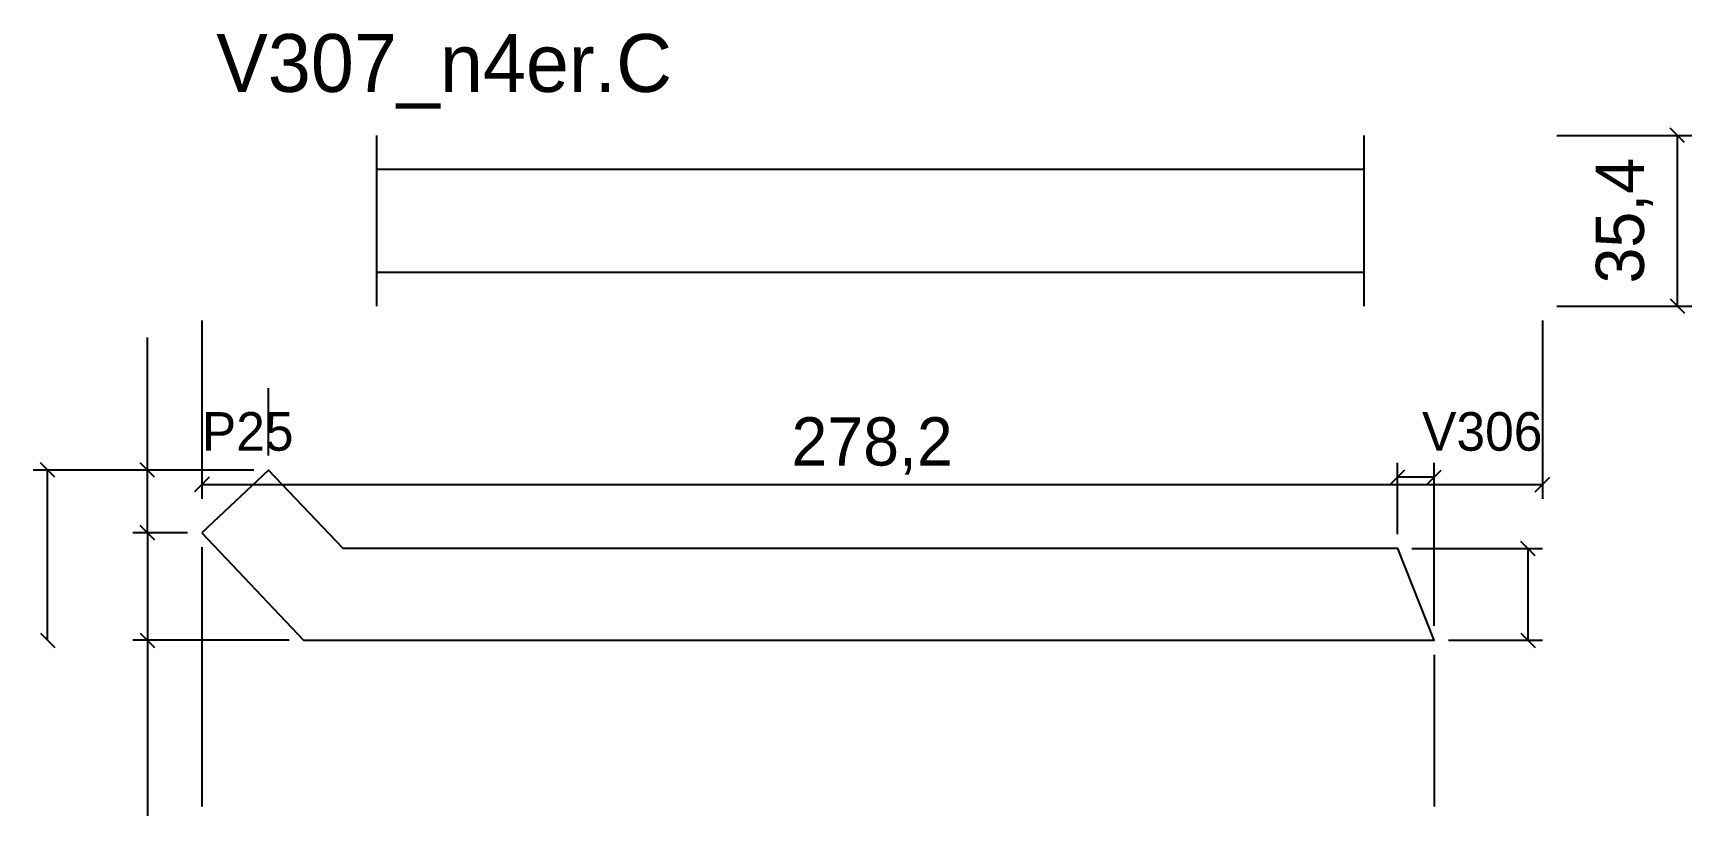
# Model space of a CAD drawing. Extents: x -10500 to 309, y -141 to 21.
# Drawn here: x -35 to 309.2, y -141.1 to 21.2 of the extents above; entities outside this region: 2.
import ezdxf
from ezdxf.enums import TextEntityAlignment as Align

# ---------------------------------------------------------------- set-up
doc = ezdxf.new("R2010")
doc.units = 0
for name, color, linetype in [('5', 5, 'Continuous'), ('COTA', 241, 'Continuous'), ('NOMENCLATURA', 7, 'Continuous'), ('Painéis', 200, 'Continuous'), ('SARR_2.2x7', 40, 'Continuous'), ('SARR_EDITAR', 141, 'Continuous')]:
    doc.layers.add(name, color=color, linetype=linetype)
doc.dimstyles.new('PAINEL', dxfattribs={"dimtxt": 10, "dimasz": 3, "dimexe": 3, "dimexo": 3, "dimgap": 3, "dimtad": 1, "dimblk": 'OBLIQUE', "dimblk1": 'OBLIQUE', "dimcen": 2.5, "dimclrd": 4, "dimclre": 4, "dimclrt": 240, "dimazin": 3, "dimtfac": 1, "dimtmove": 0, "dimatfit": 3})

# ---------------------------------------------------------------- blocks, each defined once
blk = doc.blocks.new('_OBLIQUE')
at = {"color": 0, "linetype": 'BYBLOCK'}
blk.add_line((-0.5, -0.5), (0.5, 0.5), dxfattribs=at)

msp = doc.modelspace()

# ---------------------------------------------------------------- linework, layer by layer
msp.add_line((-9500, 0), (-9490, 0))
at = {"layer": 'Painéis'}
for p, q in [((-11.3, -69.4), (-11.3, -41.9)), ((13.8, -66.4), (13.8, -52.4)), ((-30.5, -70.9), (-33.5, -67.9)), ((-9.8, -70.9), (-12.8, -67.9)), ((248.1, -82.7), (248.1, -67.9)), ((255.7, -101.7), (255.7, -67.9)), ((10.8, -69.4), (-35, -69.4)), ((-32, -104.7), (-32, -69.4)), ((10.8, -69.4), (-14.3, -69.4)), ((-11.3, -82.4), (-11.3, -69.4)), ((249.6, -69.4), (246.6, -72.4)), ((255.7, -70.9), (248.1, -70.9)), ((254.2, -72.4), (257.2, -69.4)), ((-3, -82.4), (-14.3, -82.4)), ((-3, -82.4), (-14.3, -82.4)), ((-9.8, -83.9), (-12.8, -80.9)), ((-12.8, -80.9), (-9.8, -83.9)), ((-11.3, -82.4), (-11.3, -104.7)), ((0, -85.4), (0, -139.2)), ((0, -85.4), (0, -128.8)), ((251.1, -85.7), (278.2, -85.7)), ((276.7, -87.2), (273.7, -84.2)), ((275.2, -85.7), (275.2, -104.7)), ((-33.5, -103.2), (-30.5, -106.2)), ((-12.8, -103.2), (-9.8, -106.2)), ((273.7, -103.2), (276.7, -106.2)), ((18.1, -104.7), (-14.3, -104.7)), ((-11.3, -104.7), (-11.3, -141.1)), ((258.7, -104.7), (278.2, -104.7)), ((255.7, -107.7), (255.7, -139.2))]:
    msp.add_line(p, q, dxfattribs=at)
msp.add_lwpolyline([(0, -82.4), (21.1, -104.7), (255.7, -104.7), (248.2, -85.7), (29.3, -85.7), (13.8, -69.4), (0, -82.4)], close=True, dxfattribs=at)
at = {"layer": 'SARR_2.2x7'}
for p, q in [((36.3, -35.4), (36.3, 0)), ((241.2, -35.4), (241.2, 0)), ((36.3, -7), (241.2, -7)), ((36.3, -28.4), (241.2, -28.4))]:
    msp.add_line(p, q, dxfattribs=at)
at = {"layer": 'SARR_EDITAR'}
msp.add_line((-10500, 0), (-10490, 0), dxfattribs=at)

# ---------------------------------------------------------------- texts
at = {"layer": '5'}
msp.add_text('P25', height=8, dxfattribs=at).set_placement((0, -65.4))
msp.add_text('V306', height=8, dxfattribs=at).set_placement((278.2, -65.4), align=Align.RIGHT)
at = {"layer": 'NOMENCLATURA'}
msp.add_text('V307_n4er.C', height=12, dxfattribs=at).set_placement((3, 9))

# ---------------------------------------------------------------- dimensions: what is measured, and where the dimension line sits
at = {"layer": 'COTA'}
msp.add_linear_dim(base=(306.2, -35.4), p1=(278.2, -35.4), p2=(278.2, 0), angle=90, dimstyle='PAINEL', dxfattribs=at).render()
msp.add_linear_dim(base=(0, -72.4), p1=(0, -35.4), p2=(278.2, -35.4), dimstyle='PAINEL', dxfattribs=at).render()

doc.saveas('drawing.dxf')
